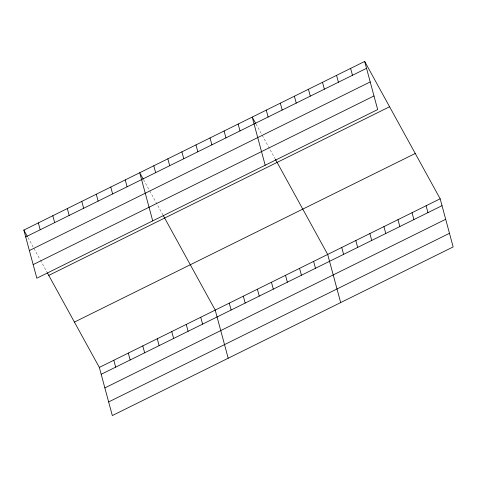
<?xml version="1.0" encoding="UTF-8"?>
<svg xmlns="http://www.w3.org/2000/svg" width="477" height="477" viewBox="0 0 477 477"><rect width="100%" height="100%" fill="white"/><g stroke="black" fill="none" stroke-linecap="round" stroke-linejoin="round"><path stroke-width="0.36" stroke-dasharray="2.38 1.79" d="M256.012 124.008L261.891 134.711M262.237 135.343L275.038 158.638M143.535 179.656L149.42 190.359M149.766 190.991L162.913 214.912M28 237.624L40.11 259.655M40.456 260.287L47.026 272.248"/><path stroke-width="0.72" d="M364.678 61.438L377.671 109.579L36.836 278.204L23.85 230.069L364.678 61.438L440.164 198.796L453.15 246.931L112.322 415.562L99.329 367.421L47.372 272.874M25.704 236.944L366.533 68.318M29.377 250.562L370.212 81.931M33.163 264.592L373.992 95.96M48.761 275.396L389.59 106.765M74.424 322.094L415.252 153.469M99.329 367.421L440.164 198.796M101.19 374.302L442.018 205.67M104.862 387.914L445.691 219.289M108.649 401.944L449.477 233.319M255.666 123.382L252.208 117.086L265.194 165.227M275.384 159.264L327.687 254.444L340.673 302.579M143.189 179.03L139.731 172.734L152.723 220.875M163.259 215.544L215.21 310.086L228.203 358.227M23.85 230.069L27.308 236.359M426.104 205.748L427.958 212.629M412.045 212.706L413.899 219.581M397.985 219.658L399.839 226.539M350.619 68.396L352.479 75.271M383.925 226.617L385.78 233.497M336.559 75.348L338.42 82.229M369.866 233.575L371.72 240.45M322.5 82.306L324.36 89.181M355.806 240.527L357.661 247.408M308.44 89.265L310.3 96.139M341.747 247.485L343.601 254.36M294.387 96.217L296.241 103.098M280.327 103.175L282.181 110.05M313.627 261.396L315.482 268.277M266.267 110.127L268.122 117.008M299.568 268.354L301.422 275.229M285.508 275.307L287.363 282.187M238.148 124.044L240.003 130.919M271.449 282.265L273.303 289.14M224.089 130.996L225.943 137.877M257.389 289.223L259.25 296.098M210.029 137.954L211.883 144.829M243.33 296.175L245.19 303.056M195.969 144.907L197.824 151.787M229.27 303.133L231.13 310.008M181.91 151.865L183.764 158.746M167.85 158.823L169.705 165.698M200.728 317.253L202.582 324.133M153.791 165.775L155.645 172.656M186.245 324.42L188.099 331.3M171.756 331.587L173.616 338.467M125.248 179.901L127.103 186.775M157.273 338.753L159.127 345.634M110.759 187.067L112.62 193.942M142.79 345.92L144.644 352.801M96.276 194.234L98.131 201.109M128.301 353.087L130.155 359.968M81.794 201.401L83.648 208.276M113.818 360.254L115.672 367.135M67.305 208.568L69.159 215.443M52.822 215.735L54.676 222.61M38.333 222.902L40.193 229.777"/></g></svg>
